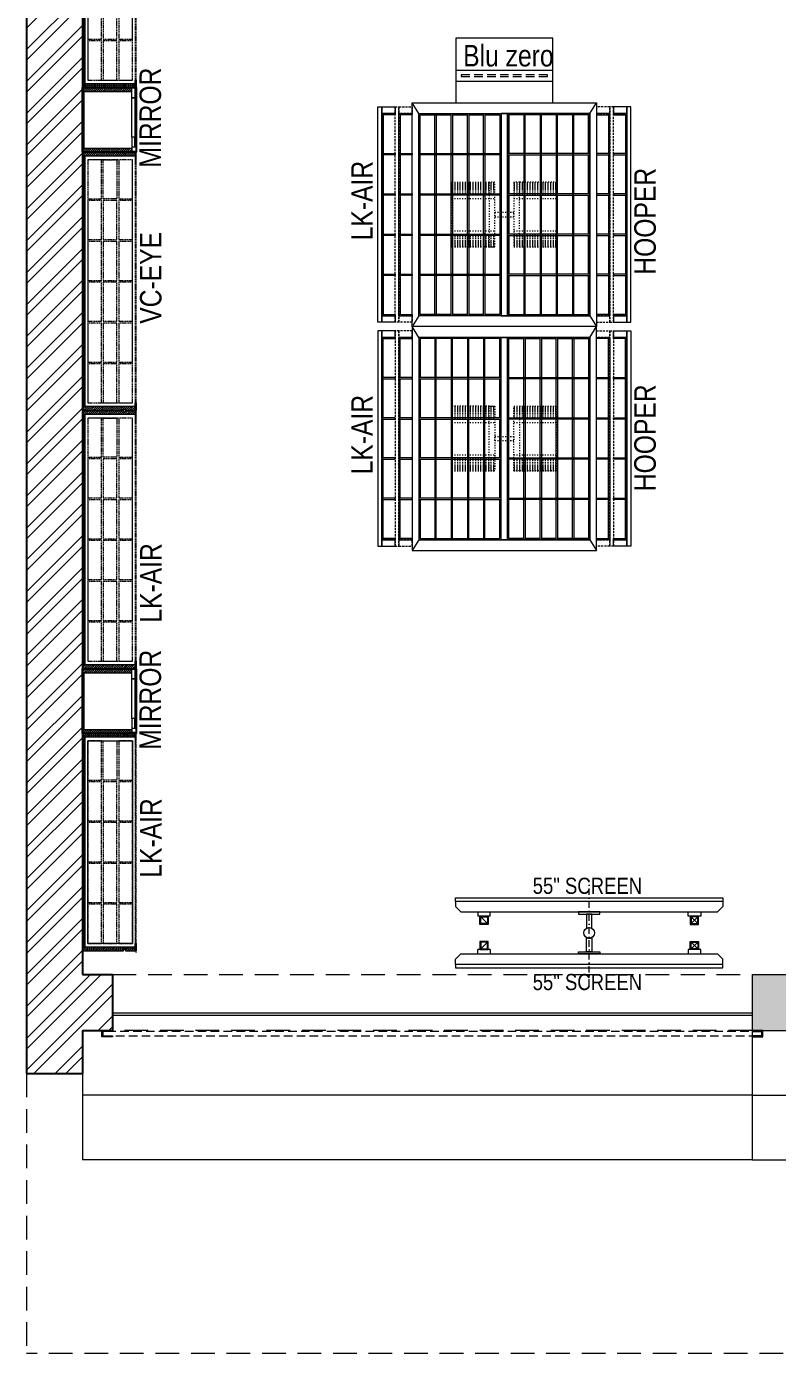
# Model space of a CAD drawing. Header units: millimetres. Extents: x 1737957 to 1744771, y 33447 to 45619.
# Drawn here: x 1737957 to 1741445, y 33447 to 39610 of the extents above; entities that cross this region are included whole.
import ezdxf

# ---------------------------------------------------------------- set-up
doc = ezdxf.new("R2010")
doc.units = ezdxf.units.MM
doc.header["$LTSCALE"] = 40
for name, pattern in [('a_p6_plan_L18$0$HIDDEN', [0.375, 0.25, -0.125]), ('ACAD_ISO03W100', [30, 12, -18]), ('D10_DASHED', [0.75, 0.5, -0.25]), ('DASHDOT2', [0.5, 0.25, -0.125, 0, -0.125]), ('HIDDENX2', [0.75, 0.5, -0.25])]:
    doc.linetypes.add(name, pattern=pattern)
for name, color, linetype, lineweight in [('A-COL', 243, 'Continuous', 9), ('A-Glazing', 4, 'Continuous', 20), ('A-shutter', 8, 'Continuous', 18), ('A-STAIR', 6, 'Continuous', 5), ('beam', 90, 'Continuous', 9), ('column hatch', 5, 'Continuous', 0), ('LENS-DIM', 252, 'Continuous', 5), ('LENS-FURNITURE', 13, 'Continuous', 9), ('LENS-TEXT', 31, 'Continuous', 5), ('LENS_TEXT', 31, 'Continuous', 5), ('LK-EQPMT', 3, 'Continuous', 18), ('LK-FF&E FLOOR', 1, 'Continuous', 9), ('LK-FF&E WALL', 1, 'Continuous', 9), ('LK-IT', 3, 'Continuous', 18), ('LN-ELEVATION-1', 81, 'Continuous', 13), ('LN-ELEVATION-2', 103, 'Continuous', 20), ('LN-ELEVATION-3', 125, 'a_p6_plan_L18$0$HIDDEN', 18), ('LN-ELEVATION-4', 145, 'Continuous', 13), ('LN-ELEVATION-5', 167, 'Continuous', 5), ('LN-HATCH', 251, 'Continuous', 0), ('PLANO-TXT', 252, 'Continuous', 5), ('rolling shutter', 1, 'Continuous', 5)]:
    doc.layers.add(name, color=color, linetype=linetype, lineweight=lineweight)
doc.layers.add('A-WALL', color=1, linetype='Continuous')
doc.styles.add('LK TXT', font='Gill Sans MT Condensed Regular.ttf')
pattern_1 = [(45, (7858558.917, 3503823.203), (-4.4901280605, 4.4901280605), [])]
pattern_2 = [(45, (7858054.0837, 3504049.203), (-4.4901280605, 4.4901280605), [])]

# ---------------------------------------------------------------- blocks, each defined once
blk = doc.blocks.new('VC 1010')
at = {"layer": 'LN-HATCH', "ltscale": 0.5}
h = blk.add_hatch(dxfattribs=at)
h.set_pattern_fill('ANSI31', color=256, scale=2)
h.set_pattern_definition([(45, (3761554.586, 1795022.936), (-4.490128061, 4.490128061), [])])
h.paths.add_polyline_path([(-505.2, 24), (-505.2, -166), (-499.2, -166), (-499.2, -176), (-505.2, -176), (-505.2, -220), (-487.2, -220), (-487.2, 24)])
h = blk.add_hatch(dxfattribs=at)
h.set_pattern_fill('ANSI31', color=256, scale=2)
h.set_pattern_definition(pattern_1)
h.paths.add_polyline_path([(504.8, 24), (504.8, -166), (498.8, -166), (498.8, -176), (504.8, -176), (504.8, -220), (486.8, -220), (486.8, 24)])
h = blk.add_hatch(dxfattribs=at)
h.set_pattern_fill('ANSI31', color=256, scale=2)
h.set_pattern_definition([(45, (7858741.917, 3503823.203), (-4.4901280605, 4.4901280605), [])])
h.paths.add_polyline_path([(-470.2, -220), (-470.2, -226), (-505.2, -226), (-505.2, -220)])
h = blk.add_hatch(dxfattribs=at)
h.set_pattern_fill('ANSI31', color=256, scale=2)
h.set_pattern_definition(pattern_1)
h.paths.add_polyline_path([(476.8, -220), (476.8, -226), (511.8, -226), (511.8, -220)])
at = {"layer": 'LN-ELEVATION-1', "ltscale": 0.5}
for points in [[(-505.2, 24), (-505.2, -166), (-499.2, -166), (-499.2, -176), (-505.2, -176), (-505.2, -220), (-487.2, -220), (-487.2, 24)], [(486.8, 12), (-487.2, 12), (-487.2, 18), (486.8, 18)], [(504.8, 24), (504.8, -166), (498.8, -166), (498.8, -176), (504.8, -176), (504.8, -220), (486.8, -220), (486.8, 24)], [(-470.2, -220), (-470.2, -226), (-505.2, -226), (-505.2, -220)], [(469.8, -220), (469.8, -226), (504.8, -226), (504.8, -220)]]:
    blk.add_lwpolyline(points, close=True, dxfattribs=at)
at = {"layer": 'LN-ELEVATION-2', "ltscale": 0.5}
blk.add_lwpolyline([(470.2, 0), (-470.2, 0), (-470.2, -208), (470.2, -208)], close=True, dxfattribs=at)
at = {"layer": 'LN-ELEVATION-3', "ltscale": 0.5}
for p, q in [((-487.2, 24), (486.8, 24)), ((-470.2, -220), (469.8, -220)), ((469.8, -226), (-470.2, -226))]:
    blk.add_line(p, q, dxfattribs=at)
for points in [[(-470.2, 0), (-288.5, 0), (-288.5, -64), (-470.2, -64)], [(-280.5, 0), (-98.8, 0), (-98.8, -64), (-280.5, -64)], [(-90.8, 0), (90.8, 0), (90.8, -64), (-90.8, -64)], [(98.8, 0), (280.5, 0), (280.5, -64), (98.8, -64)], [(288.5, 0), (470.2, 0), (470.2, -64), (288.5, -64)], [(-470.2, -136), (-288.5, -136), (-288.5, -72), (-470.2, -72)], [(-280.5, -72), (-98.8, -72), (-98.8, -136), (-280.5, -136)], [(-90.8, -72), (90.8, -72), (90.8, -136), (-90.8, -136)], [(98.8, -72), (280.5, -72), (280.5, -136), (98.8, -136)], [(288.5, -72), (470.2, -72), (470.2, -136), (288.5, -136)], [(-470.2, -144), (-288.5, -144), (-288.5, -208), (-470.2, -208)], [(-280.5, -144), (-98.8, -144), (-98.8, -208), (-280.5, -208)], [(-90.8, -144), (90.8, -144), (90.8, -208), (-90.8, -208)], [(98.8, -144), (280.5, -144), (280.5, -208), (98.8, -208)], [(288.5, -144), (470.2, -144), (470.2, -208), (288.5, -208)]]:
    blk.add_lwpolyline(points, close=True, dxfattribs=at)
blk = doc.blocks.new('MIRROR')
at = {"layer": 'LN-HATCH', "ltscale": 0.5}
h = blk.add_hatch(dxfattribs=at)
h.set_pattern_fill('ANSI31', color=256, scale=2)
h.set_pattern_definition([(45, (4060433.7416, 1708720.787), (-4.4901280605, 4.4901280605), [])])
h.paths.add_polyline_path([(212.9, 101.3), (230.9, 101.3), (230.9, -127.7), (212.9, -127.7)])
h.paths.add_polyline_path([(230.9, 95.3), (494.9, 95.3), (494.9, 101.3), (230.9, 101.3)])
h.paths.add_polyline_path([(512.9, 101.3), (494.9, 101.3), (494.9, -127.7), (512.9, -127.7)])
at = {"layer": 'Defpoints'}
blk.add_lwpolyline([(512.9, 101.3), (212.9, 101.3), (212.9, -148.7), (512.9, -148.7)], close=True, dxfattribs=at)
at = {"layer": 'LN-ELEVATION-1'}
for points in [[(212.9, 101.3), (230.9, 101.3), (230.9, -127.7), (212.9, -127.7)], [(230.9, 95.3), (494.9, 95.3), (494.9, 101.3), (230.9, 101.3)], [(512.9, 101.3), (494.9, 101.3), (494.9, -127.7), (512.9, -127.7)], [(259.9, -141.7), (259.9, -127.7), (214.9, -127.7), (214.9, -148.7), (223.9, -148.7), (223.9, -147.2), (216.4, -147.2), (216.4, -141.7)], [(442.9, -141.7), (442.9, -127.7), (487.9, -127.7), (487.9, -148.7), (478.9, -148.7), (478.9, -147.2), (486.4, -147.2), (486.4, -141.7)], [(504.9, -148.7), (504.9, -147.2), (509.4, -147.2), (509.4, -129.2), (487.9, -129.2), (487.9, -127.7), (510.9, -127.7), (510.9, -148.7)]]:
    blk.add_lwpolyline(points, close=True, dxfattribs=at)
at = {"layer": 'LN-ELEVATION-2', "color": 4, "lineweight": 0}
blk.add_lwpolyline([(216.4, -141.7), (486.4, -141.7), (486.4, -147.2), (216.4, -147.2)], close=True, dxfattribs=at)
at = {"layer": 'LN-ELEVATION-2'}
blk.add_lwpolyline([(259.9, -141.7), (442.9, -141.7), (442.9, -127.7), (259.9, -127.7)], close=True, dxfattribs=at)
at = {"layer": 'LN-ELEVATION-4', "ltscale": 0.5}
blk.add_line((478.9, -148.7), (223.9, -148.7), dxfattribs=at)
blk = doc.blocks.new('BLUE ZERO')
at = {"layer": 'LENS-FURNITURE', "ltscale": 0.5}
for points in [[(86206.7, 120883.4), (86206.7, 120433.4), (85906.7, 120433.4), (85906.7, 120883.4)], [(86106.7, 120883.4), (86106.7, 120433.4), (86056.7, 120433.4), (86056.7, 120883.4)]]:
    blk.add_lwpolyline(points, close=True, dxfattribs=at)
at = {"layer": 'LENS-FURNITURE', "linetype": 'D10_DASHED', "ltscale": 2}
blk.add_lwpolyline([(86085.7, 120858.4), (86085.7, 120458.4), (86077.7, 120458.4), (86077.7, 120858.4)], close=True, dxfattribs=at)
blk = doc.blocks.new('*U49')
at = {"layer": 'A-shutter', "color": 5, "ltscale": 10}
for points in [[(41039206.5, -1561539.2), (41039206.5, -1561544.2), (41039161.5, -1561544.2), (41039161.5, -1561564.2), (41039206.5, -1561564.2), (41039206.5, -1561569.2), (41039156.5, -1561569.2), (41039156.5, -1561539.2)], [(41042176.5, -1561539.2), (41042176.5, -1561544.2), (41042221.5, -1561544.2), (41042221.5, -1561564.2), (41042176.5, -1561564.2), (41042176.5, -1561569.2), (41042226.5, -1561569.2), (41042226.5, -1561539.2)]]:
    blk.add_lwpolyline(points, close=True, dxfattribs=at)
at = {"layer": 'A-shutter', "color": 5, "linetype": 'HIDDENX2', "ltscale": 2, "true_color": 0x0505ff}
blk.add_lwpolyline([(41039161.5, -1561544.2), (41039161.5, -1561564.2), (41042221.5, -1561564.2), (41042221.5, -1561544.2)], close=True, dxfattribs=at)
blk = doc.blocks.new('A$Ccc8ceeb6')
at = {"layer": 'column hatch'}
h = blk.add_hatch(color=8, dxfattribs=at)
h.dxf.hatch_style = 1
h.paths.add_polyline_path([(521.2, -6618), (271.2, -6618), (271.2, -6878), (521.2, -6878)])
at = {"layer": 'LN-HATCH'}
h = blk.add_hatch(dxfattribs=at)
h.set_pattern_fill('ANSI32', color=256, scale=11, angle=180)
h.set_pattern_definition([(225, (-5259973.75, -42445.21), (74.087113, -74.087113), []), (225, (-5260023.14, -42445.21), (74.087113, -74.087113), [])])
h.paths.add_polyline_path([(3715.2, 3794), (-3098.8, 3794), (-3098.8, -7078), (-2838.8, -7078), (-2838.8, -6878), (-2698.8, -6878), (-2698.8, -6618), (-2838.8, -6618), (-2838.8, 3534), (3455.2, 3534), (3455.2, -6618), (3315.2, -6618), (3315.2, -6878), (3455.2, -6878), (3455.2, -7078), (3715.2, -7078)])
at = {"layer": 'A-COL'}
for p, q in [((271.2, -6618), (271.2, -6878)), ((271.2, -6618), (521.2, -6618)), ((271.2, -6878), (521.2, -6878))]:
    blk.add_line(p, q, dxfattribs=at)
at = {"layer": 'A-Glazing'}
blk.add_lwpolyline([(-2698.8, -6796.5), (271.2, -6796.5), (271.2, -6808.5), (-2698.8, -6808.5)], close=True, dxfattribs=at)
at = {"layer": 'A-STAIR'}
for p, q in [((271.2, -6878), (271.2, -7178)), ((271.2, -7178), (3455.2, -7178)), ((271.2, -7178), (271.2, -7478)), ((271.2, -7478), (3455.2, -7478))]:
    blk.add_line(p, q, dxfattribs=at)
at = {"layer": 'A-STAIR', "color": 225}
for p, q in [((-2838.8, -7078), (-2838.8, -7178)), ((271.2, -7178), (-2838.8, -7178)), ((-2838.8, -7178), (-2838.8, -7478)), ((271.2, -7478), (-2838.8, -7478))]:
    blk.add_line(p, q, dxfattribs=at)
at = {"layer": 'A-WALL'}
for p, q in [((-3098.8, 3794), (-3098.8, -7078)), ((-2838.8, 3534), (-2838.8, -6618)), ((-2838.8, -6618), (-2698.8, -6618)), ((-2698.8, -6618), (-2698.8, -6878)), ((-2838.8, -6878), (-2838.8, -7078)), ((-2838.8, -6878), (-2698.8, -6878)), ((-3098.8, -7078), (-2838.8, -7078))]:
    blk.add_line(p, q, dxfattribs=at)
at = {"layer": 'beam', "linetype": 'a_p6_plan_L18$0$HIDDEN', "lineweight": 5, "ltscale": 11}
for p in [(-3098.8, -7078), (3715.2, -8378)]:
    blk.add_line(p, (-3098.8, -8378), dxfattribs=at)
blk.add_lwpolyline([(-2698.8, -6618), (271.2, -6618), (271.2, -6878), (-2698.8, -6878)], close=True, dxfattribs=at)
at = {"layer": 'rolling shutter', "color": 2}
blk.add_blockref('*U49', (-41041905.3, 1554661.2), dxfattribs=at)
blk = doc.blocks.new('Euro center Mirror + IPAD')
at = {"layer": 'LN-ELEVATION-4', "linetype": 'ACAD_ISO03W100', "ltscale": 0.01}
blk.add_lwpolyline([(0, 47.3), (0, -41.5), (-20, -41.5), (-20, 47.3)], close=True, dxfattribs=at)
at = {"layer": 'LN-ELEVATION-5', "linetype": 'ACAD_ISO03W100', "ltscale": 0.01}
for p, q in [((-159.9, 246.9), (-159.9, 47.3)), ((-159.7, 246.9), (-159.7, 47.3)), ((-159.4, 246.9), (-159.4, 47.3)), ((-159, 246.9), (-159, 47.3)), ((-158.5, 246.9), (-158.5, 47.3)), ((-157.9, 246.9), (-157.9, 47.3)), ((-157.1, 246.9), (-157.1, 47.3)), ((-156.1, 246.9), (-156.1, 47.3)), ((-154.1, 246.9), (-154.1, 47.3)), ((-151.1, 246.9), (-151.1, 47.3)), ((-146.1, 246.9), (-146.1, 47.3)), ((-141.1, 246.9), (-141.1, 47.3)), ((-135.1, 246.9), (-135.1, 47.3)), ((-128.1, 246.9), (-128.1, 47.3)), ((-120.1, 246.9), (-120.1, 47.3)), ((-111.1, 246.9), (-111.1, 47.3)), ((-102.1, 246.9), (-102.1, 47.3)), ((-85, 246.9), (-85, 47.3)), ((65, 246.9), (65, 47.3)), ((82.1, 246.9), (82.1, 47.3)), ((91.1, 246.9), (91.1, 47.3)), ((100.1, 246.9), (100.1, 47.3)), ((108.1, 246.9), (108.1, 47.3)), ((115.1, 246.9), (115.1, 47.3)), ((121.1, 246.9), (121.1, 47.3)), ((126.1, 246.9), (126.1, 47.3)), ((131.1, 246.9), (131.1, 47.3)), ((134.1, 246.9), (134.1, 47.3)), ((136.1, 246.9), (136.1, 47.3)), ((137.1, 246.9), (137.1, 47.3)), ((137.9, 246.9), (137.9, 47.3)), ((138.5, 246.9), (138.5, 47.3)), ((139, 246.9), (139, 47.3)), ((139.4, 246.9), (139.4, 47.3)), ((139.7, 246.9), (139.7, 47.3)), ((139.9, 246.9), (139.9, 47.3)), ((-159.9, -41.5), (-159.9, -241.1)), ((-159.7, -41.5), (-159.7, -241.1)), ((-159.4, -41.5), (-159.4, -241.1)), ((-159, -41.5), (-159, -241.1)), ((-158.5, -41.5), (-158.5, -241.1)), ((-157.9, -41.5), (-157.9, -241.1)), ((-157.1, -41.5), (-157.1, -241.1)), ((-156.1, -41.5), (-156.1, -241.1)), ((-154.1, -41.5), (-154.1, -241.1)), ((-151.1, -41.5), (-151.1, -241.1)), ((-146.1, -41.5), (-146.1, -241.1)), ((-141.1, -41.5), (-141.1, -241.1)), ((-135.1, -41.5), (-135.1, -241.1)), ((-128.1, -41.5), (-128.1, -241.1)), ((-120.1, -41.5), (-120.1, -241.1)), ((-111.1, -41.5), (-111.1, -241.1)), ((-102.1, -41.5), (-102.1, -241.1)), ((-85, -41.5), (-85, -241.1)), ((65, -41.5), (65, -241.1)), ((82.1, -41.5), (82.1, -241.1)), ((91.1, -41.5), (91.1, -241.1)), ((100.1, -41.5), (100.1, -241.1)), ((108.1, -41.5), (108.1, -241.1)), ((115.1, -41.5), (115.1, -241.1)), ((121.1, -41.5), (121.1, -241.1)), ((126.1, -41.5), (126.1, -241.1)), ((131.1, -41.5), (131.1, -241.1)), ((134.1, -41.5), (134.1, -241.1)), ((136.1, -41.5), (136.1, -241.1)), ((137.1, -41.5), (137.1, -241.1)), ((137.9, -41.5), (137.9, -241.1)), ((138.5, -41.5), (138.5, -241.1)), ((139, -41.5), (139, -241.1)), ((139.4, -41.5), (139.4, -241.1)), ((139.7, -41.5), (139.7, -241.1)), ((139.9, -41.5), (139.9, -241.1))]:
    blk.add_line(p, q, dxfattribs=at)
for points in [[(140, 73), (140, 246.9), (-160, 246.9), (-160, 73)], [(140, -67.1), (140, -241.1), (-160, -241.1), (-160, -67.1)]]:
    blk.add_lwpolyline(points, dxfattribs=at)
for points in [[(140, 73), (140, 47.3), (-160, 47.3), (-160, 73)], [(140, -41.5), (140, -67.1), (-160, -67.1), (-160, -41.5)]]:
    blk.add_lwpolyline(points, close=True, dxfattribs=at)
blk = doc.blocks.new('EURO 1040 x 1175')
at = {"layer": 'LN-ELEVATION-1'}
for points in [[(-470, -327.4), (470, -327.4), (470, 467.6), (-470, 467.6)], [(-470, 85.1), (470, 85.1), (470, 467.6), (-470, 467.6)], [(-283.2, 85.1), (-277.2, 85.1), (-277.2, 467.6), (-283.2, 467.6)], [(-96.4, 85.1), (-90.4, 85.1), (-90.4, 467.6), (-96.4, 467.6)], [(90.4, 85.1), (96.4, 85.1), (96.4, 467.6), (90.4, 467.6)], [(277.2, 85.1), (283.2, 85.1), (283.2, 467.6), (277.2, 467.6)], [(-470, 386.6), (-283.2, 386.6), (-283.2, 392.6), (-470, 392.6)], [(-277.2, 386.6), (-96.4, 386.6), (-96.4, 392.6), (-277.2, 392.6)], [(-90.4, 386.6), (90.4, 386.6), (90.4, 392.6), (-90.4, 392.6)], [(96.4, 386.6), (277.2, 386.6), (277.2, 392.6), (96.4, 392.6)], [(283.2, 386.6), (470, 386.6), (470, 392.6), (283.2, 392.6)], [(-470, 311.2), (-283.2, 311.2), (-283.2, 317.2), (-470, 317.2)], [(-277.2, 311.2), (-96.4, 311.2), (-96.4, 317.2), (-277.2, 317.2)], [(-90.4, 311.2), (90.4, 311.2), (90.4, 317.2), (-90.4, 317.2)], [(96.4, 311.2), (277.2, 311.2), (277.2, 317.2), (96.4, 317.2)], [(283.2, 311.2), (470, 311.2), (470, 317.2), (283.2, 317.2)], [(-470, 235.8), (-283.2, 235.8), (-283.2, 241.8), (-470, 241.8)], [(-277.2, 235.8), (-96.4, 235.8), (-96.4, 241.8), (-277.2, 241.8)], [(-90.4, 235.8), (90.4, 235.8), (90.4, 241.8), (-90.4, 241.8)], [(96.4, 235.8), (277.2, 235.8), (277.2, 241.8), (96.4, 241.8)], [(283.2, 235.8), (470, 235.8), (470, 241.8), (283.2, 241.8)], [(-470, 160.4), (-283.2, 160.4), (-283.2, 166.4), (-470, 166.4)], [(-277.2, 160.4), (-96.4, 160.4), (-96.4, 166.4), (-277.2, 166.4)], [(-90.4, 160.4), (90.4, 160.4), (90.4, 166.4), (-90.4, 166.4)], [(96.4, 160.4), (277.2, 160.4), (277.2, 166.4), (96.4, 166.4)], [(283.2, 160.4), (470, 160.4), (470, 166.4), (283.2, 166.4)], [(-470, 85.1), (470, 85.1), (470, 55.1), (-470, 55.1)], [(-470, 55.1), (470, 55.1), (470, -327.4), (-470, -327.4)], [(-283.2, 55.1), (-277.2, 55.1), (-277.2, -327.4), (-283.2, -327.4)], [(-96.4, 55.1), (-90.4, 55.1), (-90.4, -327.4), (-96.4, -327.4)], [(90.4, 55.1), (96.4, 55.1), (96.4, -327.4), (90.4, -327.4)], [(277.2, 55.1), (283.2, 55.1), (283.2, -327.4), (277.2, -327.4)], [(-470, -20.3), (-283.2, -20.3), (-283.2, -26.3), (-470, -26.3)], [(-277.2, -20.3), (-96.4, -20.3), (-96.4, -26.3), (-277.2, -26.3)], [(-90.4, -20.3), (90.4, -20.3), (90.4, -26.3), (-90.4, -26.3)], [(96.4, -20.3), (277.2, -20.3), (277.2, -26.3), (96.4, -26.3)], [(283.2, -20.3), (470, -20.3), (470, -26.3), (283.2, -26.3)], [(-470, -95.7), (-283.2, -95.7), (-283.2, -101.7), (-470, -101.7)], [(-277.2, -95.7), (-96.4, -95.7), (-96.4, -101.7), (-277.2, -101.7)], [(-90.4, -95.7), (90.4, -95.7), (90.4, -101.7), (-90.4, -101.7)], [(96.4, -95.7), (277.2, -95.7), (277.2, -101.7), (96.4, -101.7)], [(283.2, -95.7), (470, -95.7), (470, -101.7), (283.2, -101.7)], [(-470, -171.1), (-283.2, -171.1), (-283.2, -177.1), (-470, -177.1)], [(-277.2, -171.1), (-96.4, -171.1), (-96.4, -177.1), (-277.2, -177.1)], [(-90.4, -171.1), (90.4, -171.1), (90.4, -177.1), (-90.4, -177.1)], [(96.4, -171.1), (277.2, -171.1), (277.2, -177.1), (96.4, -177.1)], [(283.2, -171.1), (470, -171.1), (470, -177.1), (283.2, -177.1)], [(-470, -246.4), (-283.2, -246.4), (-283.2, -252.4), (-470, -252.4)], [(-277.2, -246.4), (-96.4, -246.4), (-96.4, -252.4), (-277.2, -252.4)], [(-90.4, -246.4), (90.4, -246.4), (90.4, -252.4), (-90.4, -252.4)], [(96.4, -246.4), (277.2, -246.4), (277.2, -252.4), (96.4, -252.4)], [(283.2, -246.4), (470, -246.4), (470, -252.4), (283.2, -252.4)]]:
    blk.add_lwpolyline(points, close=True, dxfattribs=at)
for points in [[(-283.2, 461.6), (-464, 461.6), (-464, 317.2)], [(-96.4, 461.6), (-277.2, 461.6)], [(90.4, 461.6), (-90.4, 461.6)], [(277.2, 461.6), (96.4, 461.6)], [(464, 317.2), (464, 461.6), (283.2, 461.6)], [(-464, 311.2), (-464, 241.8)], [(464, 241.8), (464, 311.2)], [(-464, 235.8), (-464, 166.4)], [(464, 166.4), (464, 235.8)], [(-464, 160.4), (-464, 91.1), (-283.2, 91.1)], [(283.2, 91.1), (464, 91.1), (464, 160.4)], [(-277.2, 91.1), (-96.4, 91.1)], [(-90.4, 91.1), (90.4, 91.1)], [(96.4, 91.1), (277.2, 91.1)], [(-464, -20.3), (-464, 49.1), (-283.2, 49.1)], [(-277.2, 49.1), (-96.4, 49.1)], [(-90.4, 49.1), (90.4, 49.1)], [(96.4, 49.1), (277.2, 49.1)], [(283.2, 49.1), (464, 49.1), (464, -20.3)], [(-464, -95.7), (-464, -26.3)], [(464, -26.3), (464, -95.7)], [(-464, -171.1), (-464, -101.7)], [(464, -101.7), (464, -171.1)], [(-283.2, -321.4), (-464, -321.4), (-464, -177.1)], [(464, -177.1), (464, -321.4), (283.2, -321.4)], [(-96.4, -321.4), (-277.2, -321.4)], [(90.4, -321.4), (-90.4, -321.4)], [(277.2, -321.4), (96.4, -321.4)]]:
    blk.add_lwpolyline(points, dxfattribs=at)
at = {"layer": 'LN-ELEVATION-2'}
blk.add_lwpolyline([(-520, -357.4), (520, -357.4), (520, 497.6), (-520, 497.6)], close=True, dxfattribs=at)
for points in [[(-470, 467.6), (-520, 497.6)], [(470, 467.6), (520, 497.6)], [(-470, -327.4), (-520, -357.4)], [(470, -327.4), (520, -357.4)]]:
    blk.add_lwpolyline(points, dxfattribs=at)
at = {"layer": 'LN-ELEVATION-3'}
for points in [[(-500, 559.6), (500, 559.6), (500, 577.6), (-500, 577.6)], [(-500, 497.6), (-470, 497.6), (-470, 559.6), (-500, 559.6)], [(470, 497.6), (500, 497.6), (500, 559.6), (470, 559.6)], [(-500, -357.4), (-470, -357.4), (-470, -419.4), (-500, -419.4)], [(470, -357.4), (500, -357.4), (500, -419.4), (470, -419.4)], [(-500, -419.4), (500, -419.4), (500, -437.4), (-500, -437.4)]]:
    blk.add_lwpolyline(points, close=True, dxfattribs=at)
at = {"layer": 'LN-ELEVATION-4'}
for points in [[(-500, 639.6), (500, 639.6), (500, 657.6), (-500, 657.6)], [(-500, 577.6), (-470, 577.6), (-470, 639.6), (-500, 639.6)], [(470, 577.6), (500, 577.6), (500, 639.6), (470, 639.6)], [(-470, 497.6), (-464, 497.6), (-464, 559.6), (-470, 559.6)], [(-464, 553.6), (-283.2, 553.6), (-283.2, 559.6), (-464, 559.6)], [(-283.2, 497.6), (-277.2, 497.6), (-277.2, 559.6), (-283.2, 559.6)], [(-277.2, 553.6), (-96.4, 553.6), (-96.4, 559.6), (-277.2, 559.6)], [(-96.4, 497.6), (-90.4, 497.6), (-90.4, 559.6), (-96.4, 559.6)], [(-90.4, 553.6), (90.4, 553.6), (90.4, 559.6), (-90.4, 559.6)], [(90.4, 497.6), (96.4, 497.6), (96.4, 559.6), (90.4, 559.6)], [(96.4, 553.6), (277.2, 553.6), (277.2, 559.6), (96.4, 559.6)], [(277.2, 497.6), (283.2, 497.6), (283.2, 559.6), (277.2, 559.6)], [(283.2, 553.6), (464, 553.6), (464, 559.6), (283.2, 559.6)], [(464, 497.6), (470, 497.6), (470, 559.6), (464, 559.6)], [(-470, -357.4), (-464, -357.4), (-464, -419.4), (-470, -419.4)], [(-283.2, -357.4), (-277.2, -357.4), (-277.2, -419.4), (-283.2, -419.4)], [(-96.4, -357.4), (-90.4, -357.4), (-90.4, -419.4), (-96.4, -419.4)], [(90.4, -357.4), (96.4, -357.4), (96.4, -419.4), (90.4, -419.4)], [(277.2, -357.4), (283.2, -357.4), (283.2, -419.4), (277.2, -419.4)], [(464, -357.4), (470, -357.4), (470, -419.4), (464, -419.4)], [(-464, -413.4), (-283.2, -413.4), (-283.2, -419.4), (-464, -419.4)], [(-277.2, -413.4), (-96.4, -413.4), (-96.4, -419.4), (-277.2, -419.4)], [(-90.4, -413.4), (90.4, -413.4), (90.4, -419.4), (-90.4, -419.4)], [(96.4, -413.4), (277.2, -413.4), (277.2, -419.4), (96.4, -419.4)], [(283.2, -413.4), (464, -413.4), (464, -419.4), (283.2, -419.4)], [(-500, -437.4), (-470, -437.4), (-470, -499.4), (-500, -499.4)], [(470, -437.4), (500, -437.4), (500, -499.4), (470, -499.4)], [(-500, -499.4), (500, -499.4), (500, -517.4), (-500, -517.4)]]:
    blk.add_lwpolyline(points, close=True, dxfattribs=at)
at = {"layer": 'LN-ELEVATION-5'}
for points in [[(-470, 577.6), (-464, 577.6), (-464, 639.6), (-470, 639.6)], [(-464, 633.6), (-283.2, 633.6), (-283.2, 639.6), (-464, 639.6)], [(-283.2, 577.6), (-277.2, 577.6), (-277.2, 639.6), (-283.2, 639.6)], [(-277.2, 633.6), (-96.4, 633.6), (-96.4, 639.6), (-277.2, 639.6)], [(-96.4, 577.6), (-90.4, 577.6), (-90.4, 639.6), (-96.4, 639.6)], [(-90.4, 633.6), (90.4, 633.6), (90.4, 639.6), (-90.4, 639.6)], [(90.4, 577.6), (96.4, 577.6), (96.4, 639.6), (90.4, 639.6)], [(96.4, 633.6), (277.2, 633.6), (277.2, 639.6), (96.4, 639.6)], [(277.2, 577.6), (283.2, 577.6), (283.2, 639.6), (277.2, 639.6)], [(283.2, 633.6), (464, 633.6), (464, 639.6), (283.2, 639.6)], [(464, 577.6), (470, 577.6), (470, 639.6), (464, 639.6)], [(-470, -437.4), (-464, -437.4), (-464, -499.4), (-470, -499.4)], [(-283.2, -437.4), (-277.2, -437.4), (-277.2, -499.4), (-283.2, -499.4)], [(-96.4, -437.4), (-90.4, -437.4), (-90.4, -499.4), (-96.4, -499.4)], [(90.4, -437.4), (96.4, -437.4), (96.4, -499.4), (90.4, -499.4)], [(277.2, -437.4), (283.2, -437.4), (283.2, -499.4), (277.2, -499.4)], [(464, -437.4), (470, -437.4), (470, -499.4), (464, -499.4)], [(-464, -493.4), (-283.2, -493.4), (-283.2, -499.4), (-464, -499.4)], [(-277.2, -493.4), (-96.4, -493.4), (-96.4, -499.4), (-277.2, -499.4)], [(-90.4, -493.4), (90.4, -493.4), (90.4, -499.4), (-90.4, -499.4)], [(96.4, -493.4), (277.2, -493.4), (277.2, -499.4), (96.4, -499.4)], [(283.2, -493.4), (464, -493.4), (464, -499.4), (283.2, -499.4)]]:
    blk.add_lwpolyline(points, close=True, dxfattribs=at)
at = {"layer": 'LENS-DIM'}
blk.add_blockref('Euro center Mirror + IPAD', (10, 67.1), dxfattribs=at)
blk = doc.blocks.new('55INCH')
at = {"layer": 'LK-EQPMT', "ltscale": 12}
for p, q in [((2111558.8, 1135690.5), (2111583.2, 1135690.5)), ((2111583.2, 1135690.5), (2111607.7, 1135666)), ((2111607.7, 1134473.9), (2111607.7, 1135666)), ((2111607.7, 1135587.9), (2111627.2, 1135587.9)), ((2111627.2, 1135587.9), (2111627.2, 1135529.3)), ((2111627.2, 1135529.3), (2111607.7, 1135529.3)), ((2111627.2, 1134610.6), (2111607.7, 1134610.6)), ((2111627.2, 1134610.6), (2111627.2, 1134552)), ((2111607.7, 1134552), (2111627.2, 1134552)), ((2111583.2, 1134449.5), (2111607.7, 1134473.9)), ((2111558.8, 1134449.5), (2111583.2, 1134449.5))]:
    blk.add_line(p, q, dxfattribs=at)
at = {"layer": 'LK-EQPMT'}
for p, q in [((2111661.6, 1135543.3), (2111631, 1135573.9)), ((2111661.6, 1135573.9), (2111631, 1135543.3)), ((2111661.6, 1134597.1), (2111631, 1134566.5))]:
    blk.add_line(p, q, dxfattribs=at)
at = {"layer": 'LK-EQPMT', "ltscale": 12}
blk.add_lwpolyline([(2111542.6, 1135690.5), (2111558.8, 1135690.5), (2111558.8, 1134449.5), (2111542.6, 1134449.5)], close=True, dxfattribs=at)
at = {"layer": 'LK-EQPMT'}
for points in [[(2111627.2, 1135577.7), (2111627.2, 1135539.5), (2111665.4, 1135539.5), (2111665.4, 1135577.7)], [(2111631, 1135573.9), (2111631, 1135543.3), (2111661.6, 1135543.3), (2111661.6, 1135573.9)], [(2111627.2, 1134562.7), (2111627.2, 1134600.9), (2111665.4, 1134600.9), (2111665.4, 1134562.7)], [(2111631, 1134566.5), (2111631, 1134597.1), (2111661.6, 1134597.1), (2111661.6, 1134566.5)]]:
    blk.add_lwpolyline(points, close=True, dxfattribs=at)
blk = doc.blocks.new('VC 1200')
at = {"layer": 'LN-HATCH', "ltscale": 0.5}
h = blk.add_hatch(dxfattribs=at)
h.set_pattern_fill('ANSI31', color=256, scale=2)
h.set_pattern_definition([(45, (3760859.753, 1795248.936), (-4.490128061, 4.490128061), [])])
h.paths.add_polyline_path([(-1200, 250), (-1200, 60), (-1194, 60), (-1194, 50), (-1200, 50), (-1200, 6), (-1182, 6), (-1182, 250)])
h = blk.add_hatch(dxfattribs=at)
h.set_pattern_fill('ANSI31', color=256, scale=2)
h.set_pattern_definition(pattern_2)
h.paths.add_polyline_path([(0, 250), (0, 60), (-6, 60), (-6, 50), (0, 50), (0, 6), (-18, 6), (-18, 250)])
h = blk.add_hatch(dxfattribs=at)
h.set_pattern_fill('ANSI31', color=256, scale=2)
h.set_pattern_definition([(45, (7858047.0837, 3504049.203), (-4.4901280605, 4.4901280605), [])])
h.paths.add_polyline_path([(-1165, 6), (-1165, 0), (-1200, 0), (-1200, 6)])
h = blk.add_hatch(dxfattribs=at)
h.set_pattern_fill('ANSI31', color=256, scale=2)
h.set_pattern_definition(pattern_2)
h.paths.add_polyline_path([(-28, 6), (-28, 0), (0, 0), (0, 6)])
at = {"layer": 'LN-ELEVATION-1', "ltscale": 0.5}
for points in [[(-1200, 250), (-1200, 60), (-1194, 60), (-1194, 50), (-1200, 50), (-1200, 6), (-1182, 6), (-1182, 250)], [(0, 250), (0, 60), (-6, 60), (-6, 50), (0, 50), (0, 6), (-18, 6), (-18, 250)], [(-18, 238), (-1182, 238), (-1182, 244), (-18, 244)], [(-1165, 6), (-1165, 0), (-1200, 0), (-1200, 6)], [(-35, 6), (-35, 0), (0, 0), (0, 6)]]:
    blk.add_lwpolyline(points, close=True, dxfattribs=at)
at = {"layer": 'LN-ELEVATION-3', "ltscale": 0.5}
for p, q in [((-1182, 250), (-18, 250)), ((-1165, 6), (-35, 6)), ((-35, 0), (-1165, 0))]:
    blk.add_line(p, q, dxfattribs=at)
for points in [[(-1165, 226), (-35, 226), (-35, 18), (-1165, 18)], [(-1165, 226), (-983.3, 226), (-983.3, 162), (-1165, 162)], [(-975.3, 226), (-793.7, 226), (-793.7, 162), (-975.3, 162)], [(-785.7, 226), (-604, 226), (-604, 162), (-785.7, 162)], [(-596, 226), (-414.3, 226), (-414.3, 162), (-596, 162)], [(-406.3, 226), (-224.7, 226), (-224.7, 162), (-406.3, 162)], [(-216.7, 226), (-35, 226), (-35, 162), (-216.7, 162)], [(-1165, 90), (-983.3, 90), (-983.3, 154), (-1165, 154)], [(-975.3, 154), (-793.7, 154), (-793.7, 90), (-975.3, 90)], [(-785.7, 154), (-604, 154), (-604, 90), (-785.7, 90)], [(-596, 154), (-414.3, 154), (-414.3, 90), (-596, 90)], [(-406.3, 154), (-224.7, 154), (-224.7, 90), (-406.3, 90)], [(-216.7, 154), (-35, 154), (-35, 90), (-216.7, 90)], [(-1165, 82), (-983.3, 82), (-983.3, 18), (-1165, 18)], [(-975.3, 82), (-793.7, 82), (-793.7, 18), (-975.3, 18)], [(-785.7, 82), (-604, 82), (-604, 18), (-785.7, 18)], [(-596, 82), (-414.3, 82), (-414.3, 18), (-596, 18)], [(-406.3, 82), (-224.7, 82), (-224.7, 18), (-406.3, 18)], [(-216.7, 82), (-35, 82), (-35, 18), (-216.7, 18)]]:
    blk.add_lwpolyline(points, close=True, dxfattribs=at)

msp = doc.modelspace()

# ---------------------------------------------------------------- linework, layer by layer
at = {"layer": 'LK-IT', "color": 1, "linetype": 'DASHDOT2', "ltscale": 3}
msp.add_line((1740570.8, 35155.6), (1740570.8, 35644.6), dxfattribs=at)
at = {"layer": 'LK-IT'}
for points in [[(1740620.8, 35497.5), (1740520.8, 35497.5), (1740520.8, 35487.5), (1740620.8, 35487.5)], [(1740620.8, 35302.7), (1740520.8, 35302.7), (1740520.8, 35312.7), (1740620.8, 35312.7)]]:
    msp.add_lwpolyline(points, close=True, dxfattribs=at)
for points in [[(1740583.3, 35421.7), (1740583.3, 35487.5), (1740558.3, 35487.5), (1740558.3, 35421.7, -0.267949), (1740583.3, 35421.7, 1)], [(1740583.3, 35378.4), (1740583.3, 35312.7), (1740558.3, 35312.7), (1740558.3, 35378.4, 0.267949), (1740583.3, 35378.4, -1)]]:
    msp.add_lwpolyline(points, format="xyb", dxfattribs=at)
at = {"layer": 'LK-IT', "color": 1}
msp.add_circle((1740570.8, 35400.1), 25, dxfattribs=at)

# ---------------------------------------------------------------- block references
at = {"layer": 'LENS-DIM', "color": 3}
msp.add_blockref('A$Ccc8ceeb6', (1741056.1, 41824.5), dxfattribs=at)
at = {"layer": 'LK-FF&E FLOOR', "xscale": -1, "rotation": 90}
for name, p in [('BLUE ZERO', (1860835.2, 125463.1)), ('EURO 1040 x 1175', (1740246.9, 38736.4))]:
    msp.add_blockref(name, p, dxfattribs=at)
at = {"layer": 'LK-FF&E FLOOR', "rotation": 90}
msp.add_blockref('EURO 1040 x 1175', (1740246.9, 37696.4), dxfattribs=at)
at = {"layer": 'LK-FF&E WALL', "xscale": -1, "rotation": 90}
for name, p in [('VC 1200', (1738467.3, 39326.5)), ('MIRROR', (1738318.6, 39539.5)), ('VC 1200', (1738467.3, 37826.5)), ('VC 1200', (1738467.3, 36626.5)), ('MIRROR', (1738318.6, 36839.5)), ('VC 1010', (1738241.3, 35821.3))]:
    msp.add_blockref(name, p, dxfattribs=at)
at = {"layer": 'LK-IT', "rotation": 270}
msp.add_blockref('55INCH', (605500.9, 2147105.2), dxfattribs=at)
at = {"layer": 'LK-IT', "xscale": -1, "rotation": 270}
msp.add_blockref('55INCH', (605500.9, -2076305), dxfattribs=at)

# ---------------------------------------------------------------- texts
at = {"layer": 'LENS-TEXT', "color": 0, "linetype": 'Continuous', "ltscale": 3, "width": 783.964, "attachment_point": 5, "style": 'LK TXT'}
for s, insert, char_height in [('\\pt800;Blu zero', (1740195.5, 39473.9), 100), ('\\pt225;55" SCREEN', (1740562.4, 35618.3), 75), ('\\pt225;55" SCREEN', (1740562.4, 35171.3), 75)]:
    msp.add_mtext(s, dxfattribs=dict(at, insert=insert, char_height=char_height))
at = {"layer": 'LENS_TEXT', "linetype": 'Continuous', "ltscale": 3, "char_height": 100, "width": 324.474, "attachment_point": 5, "rotation": 90, "style": 'LK TXT'}
for insert in [(1738532.7, 39187.1), (1738532.7, 36483)]:
    msp.add_mtext('{\\C7;MIRROR}', dxfattribs=dict(at, insert=insert))
at = {"layer": 'PLANO-TXT', "linetype": 'Continuous', "ltscale": 3, "char_height": 100, "width": 254.125, "attachment_point": 5, "rotation": 90, "style": 'LK TXT'}
for s, insert in [('LK-AIR', (1739515.8, 38801.6)), ('HOOPER', (1740831, 38705.5)), ('VC-EYE', (1738534.8, 38442.6)), ('HOOPER', (1740831, 37699.9)), ('LK-AIR', (1739515.8, 37714.4)), ('LK-AIR', (1738534.8, 37025.5)), ('LK-AIR', (1738534.8, 35840.7))]:
    msp.add_mtext(s, dxfattribs=dict(at, insert=insert))

doc.saveas('drawing.dxf')
